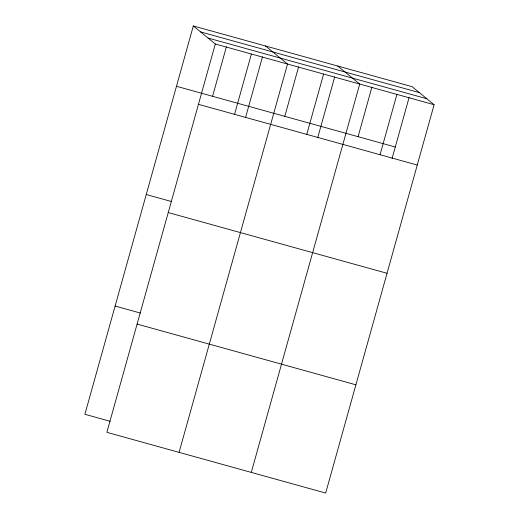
<?xml version="1.0" encoding="UTF-8"?>
<svg xmlns="http://www.w3.org/2000/svg" width="519" height="519" viewBox="0 0 519 519"><rect width="100%" height="100%" fill="white"/><g stroke="black" fill="none" stroke-linecap="round" stroke-linejoin="round"><path stroke-width="0.78" d="M193.321 25.95L215.301 43.992L106.875 432.327L325.679 493.05L434.105 104.715L412.125 86.673L193.321 25.95L84.895 414.285L110.242 421.318M212.576 96.3L226.401 46.801M234.556 114.342L251.404 54.008M245.468 117.832L262.504 56.818M179.081 452.367L287.507 64.032L265.527 45.99M284.782 116.34L298.607 66.834M306.761 134.382L323.609 74.048M317.673 137.872L334.71 76.857M251.287 472.407L359.712 84.065L337.733 66.03M358.084 136.685L371.902 87.179M380.064 154.72L396.905 94.393M392.066 158.522L409.102 97.501M200.574 31.906L419.378 92.629M208.048 38.036L426.852 98.759M215.301 43.992L434.105 104.715M176.479 86.284L395.283 147.007M198.453 104.319L417.257 165.048M146.254 194.521L171.601 201.56M168.234 212.563L387.038 273.286M115.114 306.041L140.467 313.08M137.094 324.083L355.898 384.806"/></g></svg>
